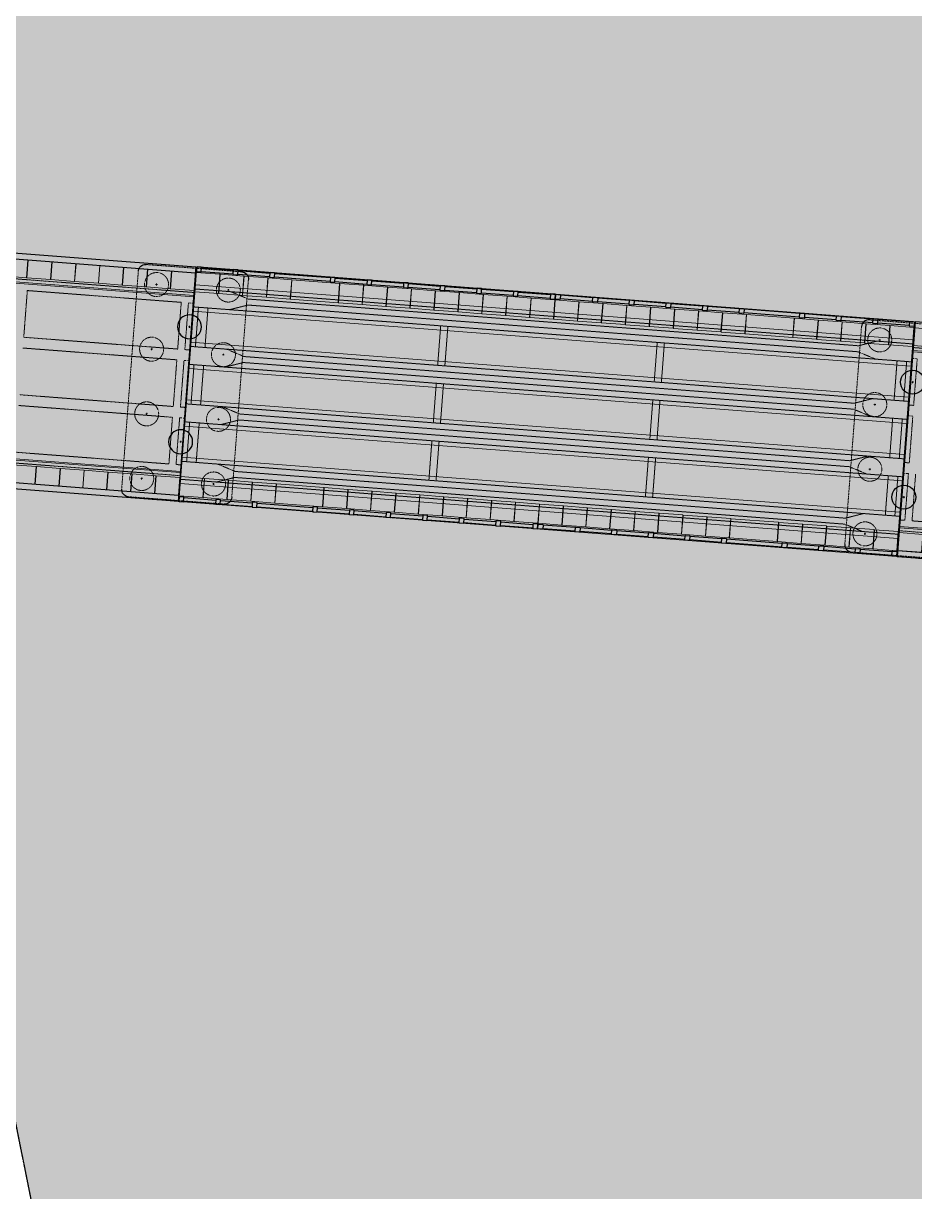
# Model space of a CAD drawing. Header units: inches. Extents: x 215676 to 3518780154, y 2761699 to 325936546.
# Drawn here: x 112978562 to 113015705, y 9438838 to 9487490 of the extents above; entities that cross this region are included whole.
import ezdxf

# ---------------------------------------------------------------- set-up
doc = ezdxf.new("R2010")
doc.units = ezdxf.units.IN
doc.header["$MEASUREMENT"] = 0
for name, pattern in [('DASHED', [0.75, 0.5, -0.25]), ('DASHED2', [0.375, 0.25, -0.125]), ('HIDDEN', [9.525, 6.35, -3.175])]:
    doc.linetypes.add(name, pattern=pattern)
for name, color, linetype, lineweight in [('Box', 30, 'Continuous', 13), ('Center Line', 9, 'Continuous', 18), ('Conc out', 6, 'Continuous', 15), ('Concrete', 4, 'Continuous', 13), ('Girder Line', 7, 'Continuous', 18), ('Pire Line', 11, 'Continuous', 18), ('Railing', 6, 'Continuous', 15), ('Road', 7, 'Continuous', 30), ('Text_Title', 1, 'Continuous', 20), ('Water Body', 4, 'Continuous', 18), ('Water Line', 4, 'DASHED', 18)]:
    doc.layers.add(name, color=color, linetype=linetype, lineweight=lineweight)
for name, color, linetype in [('Deck Slab', 11, 'Continuous'), ('Pile', 11, 'Continuous'), ('Ralling', 6, 'Continuous')]:
    doc.layers.add(name, color=color, linetype=linetype)

# ---------------------------------------------------------------- blocks, each defined once
blk = doc.blocks.new('GJGJH')
at = {"layer": 'Center Line'}
for p, q in [((-5288, 2450), (-5213, 2450)), ((-5250, 2488), (-5250, 2413)), ((-2587, 2450), (-2512, 2450)), ((-2550, 2488), (-2550, 2413)), ((113, 2450), (188, 2450)), ((150, 2488), (150, 2413)), ((2813, 2450), (2888, 2450)), ((2850, 2488), (2850, 2413)), ((-3600, 988), (-3600, 913)), ((1200, 988), (1200, 913)), ((-3562, 950), (-3637, 950)), ((1237, 950), (1162, 950)), ((-5288, -550), (-5213, -550)), ((-5288, -550), (-5213, -550)), ((-5250, -587), (-5250, -512)), ((-5250, -512), (-5250, -587)), ((-2587, -550), (-2512, -550)), ((-2550, -587), (-2550, -512)), ((113, -550), (188, -550)), ((150, -587), (150, -512)), ((2813, -550), (2888, -550)), ((2850, -587), (2850, -512))]:
    blk.add_line(p, q, dxfattribs=at)
at = {"layer": 'Pile', "ltscale": 3}
for centre in [(-3600, 950), (1200, 950)]:
    blk.add_circle(centre, 500, dxfattribs=at)
for centre, start, end in [((-5750, 2950), 90, 180), ((3350, 2950), 0, 90), ((-5750, -1050), 180, 270), ((3350, -1050), 270, 0)]:
    blk.add_arc(centre, 300, start, end, dxfattribs=at)
at = {"layer": 'Pire Line', "linetype": 'HIDDEN', "ltscale": 0.3}
for p, q in [((-6050, -1050), (-6050, 2950)), ((3350, 3250), (-5750, 3250)), ((3650, -1050), (3650, 2950)), ((3350, -1350), (-5750, -1350))]:
    blk.add_line(p, q, dxfattribs=at)
for centre in [(-5250, 2450), (-2550, 2450), (150, 2450), (2850, 2450), (-5250, -550), (-2550, -550), (150, -550), (2850, -550)]:
    blk.add_circle(centre, 500, dxfattribs=at)
blk = doc.blocks.new('PNAU')
at = {"lineweight": 0}
blk.add_lwpolyline([(113295946, 9458260), (113295976, 9458260)], dxfattribs=at)
at = {"layer": 'Box', "linetype": 'Continuous', "lineweight": 20, "ltscale": 5}
for p, q in [((113294582, 9458260), (113277738, 9458260)), ((113295909, 9458260), (113294859, 9458260)), ((113326044, 9458260), (113327094, 9458260))]:
    blk.add_line(p, q, dxfattribs=at)
for points in [[(113287951, 9467805), (113288941, 9467805), (113288941, 9467065), (113287951, 9467065)], [(113288951, 9467805), (113289941, 9467805), (113289941, 9467065), (113288951, 9467065)], [(113289951, 9467805), (113290941, 9467805), (113290941, 9467065), (113289951, 9467065)], [(113290951, 9467805), (113291941, 9467805), (113291941, 9467065), (113290951, 9467065)], [(113291951, 9467805), (113292941, 9467805), (113292941, 9467065), (113291951, 9467065)], [(113292951, 9467805), (113293941, 9467805), (113293941, 9467065), (113292951, 9467065)], [(113293951, 9467805), (113294941, 9467805), (113294941, 9467065), (113293951, 9467065)], [(113294951, 9467805), (113295941, 9467805), (113295941, 9467065), (113294951, 9467065)], [(113327002, 9467805), (113326012, 9467805), (113326012, 9467065), (113327002, 9467065)], [(113288951, 9458515), (113289941, 9458515), (113289941, 9459255), (113288951, 9459255)], [(113289951, 9458515), (113290941, 9458515), (113290941, 9459255), (113289951, 9459255)], [(113290951, 9458515), (113291941, 9458515), (113291941, 9459255), (113290951, 9459255)], [(113291951, 9458515), (113292941, 9458515), (113292941, 9459255), (113291951, 9459255)], [(113292951, 9458515), (113293941, 9458515), (113293941, 9459255), (113292951, 9459255)], [(113293951, 9458515), (113294941, 9458515), (113294941, 9459255), (113293951, 9459255)], [(113294951, 9458515), (113295941, 9458515), (113295941, 9459255), (113294951, 9459255)], [(113327002, 9458515), (113326012, 9458515), (113326012, 9459255), (113327002, 9459255)]]:
    blk.add_lwpolyline(points, close=True, dxfattribs=at)
at = {"layer": 'Conc out'}
for p, q in [((113325976, 9467310), (113295976, 9467310)), ((113325976, 9466210), (113295976, 9466210)), ((113325976, 9464910), (113295976, 9464910)), ((113325976, 9463810), (113295976, 9463810)), ((113325976, 9462510), (113295976, 9462510)), ((113325976, 9461410), (113295976, 9461410)), ((113325976, 9460110), (113295976, 9460110)), ((113325976, 9459010), (113295976, 9459010))]:
    blk.add_line(p, q, dxfattribs=at)
at = {"layer": 'Concrete', "color": 4, "ltscale": 5}
for p, q in [((113295976, 9458260), (113295976, 9468060)), ((113325976, 9468060), (113325976, 9458260)), ((113325976, 9458260), (113295976, 9458260))]:
    blk.add_line(p, q, dxfattribs=at)
at = {"layer": 'Concrete', "color": 4, "linetype": 'DASHED2', "ltscale": 5}
for p, q in [((113295976, 9468060), (113325976, 9468060)), ((113325976, 9467135), (113295976, 9467135)), ((113297476, 9467135), (113298226, 9466885)), ((113298226, 9466885), (113323726, 9466885)), ((113324476, 9467135), (113323726, 9466885)), ((113325976, 9466385), (113295976, 9466385)), ((113296176, 9466385), (113296176, 9464735)), ((113296576, 9466385), (113296576, 9464735)), ((113297476, 9466385), (113298226, 9466635)), ((113298226, 9466635), (113323726, 9466635)), ((113306301, 9464760), (113306301, 9466385)), ((113306601, 9464760), (113306601, 9466385)), ((113315351, 9464760), (113315351, 9466385)), ((113315651, 9464760), (113315651, 9466385)), ((113324476, 9466385), (113323726, 9466635)), ((113325376, 9466360), (113325376, 9464760)), ((113325776, 9466360), (113325776, 9464760)), ((113325976, 9464735), (113295976, 9464735)), ((113297476, 9464735), (113298226, 9464485)), ((113298226, 9464485), (113323726, 9464485)), ((113324476, 9464735), (113323726, 9464485)), ((113325976, 9463985), (113295976, 9463985)), ((113296176, 9462360), (113296176, 9463985)), ((113296576, 9462360), (113296576, 9463985)), ((113297476, 9463985), (113298226, 9464235)), ((113298226, 9464235), (113323726, 9464235)), ((113306301, 9463960), (113306301, 9462360)), ((113306601, 9463960), (113306601, 9462360)), ((113315351, 9463960), (113315351, 9462360)), ((113315651, 9463960), (113315651, 9462360)), ((113324476, 9463985), (113323726, 9464235)), ((113325376, 9462360), (113325376, 9463960)), ((113325776, 9462360), (113325776, 9463960)), ((113325976, 9462335), (113295976, 9462335)), ((113297476, 9462335), (113298226, 9462085)), ((113298226, 9462085), (113323726, 9462085)), ((113324476, 9462335), (113323726, 9462085)), ((113325976, 9461585), (113295976, 9461585)), ((113296176, 9459935), (113296176, 9461585)), ((113296576, 9459935), (113296576, 9461585)), ((113297476, 9461585), (113298226, 9461835)), ((113298226, 9461835), (113323726, 9461835)), ((113306301, 9461560), (113306301, 9459960)), ((113306601, 9461560), (113306601, 9459960)), ((113315351, 9461560), (113315351, 9459960)), ((113315651, 9461560), (113315651, 9459960)), ((113324476, 9461585), (113323726, 9461835)), ((113325376, 9459960), (113325376, 9461560)), ((113325776, 9459960), (113325776, 9461560)), ((113325976, 9459935), (113295976, 9459935)), ((113297476, 9459935), (113298226, 9459685)), ((113298226, 9459685), (113323726, 9459685)), ((113324476, 9459935), (113323726, 9459685)), ((113325976, 9459185), (113295976, 9459185)), ((113297476, 9459185), (113298226, 9459435)), ((113298226, 9459435), (113323726, 9459435)), ((113324476, 9459185), (113323726, 9459435))]:
    blk.add_line(p, q, dxfattribs=at)
at = {"layer": 'Deck Slab'}
for p, q in [((113275946, 9467810), (113295946, 9467810)), ((113295946, 9458510), (113275946, 9458510)), ((113326006, 9458510), (113346007, 9458510))]:
    blk.add_line(p, q, dxfattribs=at)
at = {"layer": 'Deck Slab', "lineweight": 15}
for p, q in [((113295976, 9467825), (113296966, 9467825)), ((113295976, 9467020), (113295976, 9467825)), ((113296966, 9467825), (113296966, 9467020)), ((113296976, 9467825), (113297966, 9467825)), ((113296976, 9467020), (113296976, 9467825)), ((113297966, 9467825), (113297966, 9467020)), ((113297976, 9467825), (113298966, 9467825)), ((113297976, 9467020), (113297976, 9467825)), ((113298966, 9467825), (113298966, 9467020)), ((113298976, 9467825), (113299966, 9467825)), ((113298976, 9467020), (113298976, 9467825)), ((113299966, 9467825), (113299966, 9467020)), ((113299976, 9467825), (113301966, 9467825)), ((113299976, 9467020), (113299976, 9467825)), ((113301966, 9467825), (113301966, 9467020)), ((113301976, 9467825), (113302966, 9467825)), ((113301976, 9467020), (113301976, 9467825)), ((113302966, 9467825), (113302966, 9467020)), ((113302976, 9467825), (113303966, 9467825)), ((113302976, 9467020), (113302976, 9467825)), ((113303966, 9467825), (113303966, 9467020)), ((113303976, 9467825), (113304966, 9467825)), ((113303976, 9467020), (113303976, 9467825)), ((113304966, 9467825), (113304966, 9467020)), ((113304976, 9467825), (113305966, 9467825)), ((113304976, 9467020), (113304976, 9467825)), ((113305966, 9467825), (113305966, 9467020)), ((113305976, 9467825), (113306966, 9467825)), ((113305976, 9467020), (113305976, 9467825)), ((113306966, 9467825), (113306966, 9467020)), ((113306976, 9467825), (113307966, 9467825)), ((113306976, 9467020), (113306976, 9467825)), ((113307966, 9467825), (113307966, 9467020)), ((113307976, 9467825), (113308966, 9467825)), ((113307976, 9467020), (113307976, 9467825)), ((113308966, 9467825), (113308966, 9467020)), ((113308976, 9467825), (113309966, 9467825)), ((113308976, 9467020), (113308976, 9467825)), ((113309966, 9467825), (113309966, 9467020)), ((113309976, 9467825), (113310966, 9467825)), ((113309976, 9467020), (113309976, 9467825)), ((113310966, 9467825), (113310966, 9467020)), ((113310976, 9467825), (113311966, 9467825)), ((113310976, 9467020), (113310976, 9467825)), ((113311966, 9467825), (113311966, 9467020)), ((113311976, 9467825), (113312966, 9467825)), ((113311976, 9467020), (113311976, 9467825)), ((113312966, 9467825), (113312966, 9467020)), ((113312976, 9467825), (113313966, 9467825)), ((113312976, 9467020), (113312976, 9467825)), ((113313966, 9467825), (113313966, 9467020)), ((113313976, 9467825), (113314966, 9467825)), ((113313976, 9467020), (113313976, 9467825)), ((113314966, 9467825), (113314966, 9467020)), ((113314976, 9467825), (113315966, 9467825)), ((113314976, 9467020), (113314976, 9467825)), ((113315966, 9467825), (113315966, 9467020)), ((113315976, 9467825), (113316966, 9467825)), ((113315976, 9467020), (113315976, 9467825)), ((113316966, 9467825), (113316966, 9467020)), ((113316976, 9467825), (113317966, 9467825)), ((113316976, 9467020), (113316976, 9467825)), ((113317966, 9467825), (113317966, 9467020)), ((113317976, 9467825), (113318966, 9467825)), ((113317976, 9467020), (113317976, 9467825)), ((113318966, 9467825), (113318966, 9467020)), ((113318976, 9467825), (113320966, 9467825)), ((113318976, 9467020), (113318976, 9467825)), ((113320966, 9467825), (113320966, 9467020)), ((113320976, 9467825), (113321966, 9467825)), ((113320976, 9467020), (113320976, 9467825)), ((113321966, 9467825), (113321966, 9467020)), ((113321976, 9467825), (113322966, 9467825)), ((113321976, 9467020), (113321976, 9467825)), ((113322966, 9467825), (113322966, 9467020)), ((113322976, 9467825), (113323966, 9467825)), ((113322976, 9467020), (113322976, 9467825)), ((113323966, 9467825), (113323966, 9467020)), ((113323976, 9467825), (113324966, 9467825)), ((113323976, 9467020), (113323976, 9467825)), ((113324966, 9467825), (113324966, 9467020)), ((113324976, 9467825), (113325966, 9467825)), ((113324976, 9467020), (113324976, 9467825)), ((113325966, 9467825), (113325966, 9467020)), ((113296966, 9467020), (113295976, 9467020)), ((113297966, 9467020), (113296976, 9467020)), ((113298966, 9467020), (113297976, 9467020)), ((113299966, 9467020), (113298976, 9467020)), ((113301966, 9467020), (113299976, 9467020)), ((113302966, 9467020), (113301976, 9467020)), ((113303966, 9467020), (113302976, 9467020)), ((113304966, 9467020), (113303976, 9467020)), ((113305966, 9467020), (113304976, 9467020)), ((113306966, 9467020), (113305976, 9467020)), ((113307966, 9467020), (113306976, 9467020)), ((113308966, 9467020), (113307976, 9467020)), ((113309966, 9467020), (113308976, 9467020)), ((113310966, 9467020), (113309976, 9467020)), ((113311966, 9467020), (113310976, 9467020)), ((113312966, 9467020), (113311976, 9467020)), ((113313966, 9467020), (113312976, 9467020)), ((113314966, 9467020), (113313976, 9467020)), ((113315966, 9467020), (113314976, 9467020)), ((113316966, 9467020), (113315976, 9467020)), ((113317966, 9467020), (113316976, 9467020)), ((113318966, 9467020), (113317976, 9467020)), ((113320966, 9467020), (113318976, 9467020)), ((113321966, 9467020), (113320976, 9467020)), ((113322966, 9467020), (113321976, 9467020)), ((113323966, 9467020), (113322976, 9467020)), ((113324966, 9467020), (113323976, 9467020)), ((113325966, 9467020), (113324976, 9467020)), ((113296966, 9459300), (113295976, 9459300)), ((113295976, 9459300), (113295976, 9458495)), ((113296966, 9458495), (113296966, 9459300)), ((113297966, 9459300), (113296976, 9459300)), ((113296976, 9459300), (113296976, 9458495)), ((113297966, 9458495), (113297966, 9459300)), ((113298966, 9459300), (113297976, 9459300)), ((113297976, 9459300), (113297976, 9458495)), ((113298966, 9458495), (113298966, 9459300)), ((113299966, 9459300), (113298976, 9459300)), ((113298976, 9459300), (113298976, 9458495)), ((113299966, 9458495), (113299966, 9459300)), ((113301966, 9459300), (113299976, 9459300)), ((113299976, 9459300), (113299976, 9458495)), ((113301966, 9458495), (113301966, 9459300)), ((113302966, 9459300), (113301976, 9459300)), ((113301976, 9459300), (113301976, 9458495)), ((113302966, 9458495), (113302966, 9459300)), ((113303966, 9459300), (113302976, 9459300)), ((113302976, 9459300), (113302976, 9458495)), ((113303966, 9458495), (113303966, 9459300)), ((113304966, 9459300), (113303976, 9459300)), ((113303976, 9459300), (113303976, 9458495)), ((113304966, 9458495), (113304966, 9459300)), ((113305966, 9459300), (113304976, 9459300)), ((113304976, 9459300), (113304976, 9458495)), ((113305966, 9458495), (113305966, 9459300)), ((113306966, 9459300), (113305976, 9459300)), ((113305976, 9459300), (113305976, 9458495)), ((113306966, 9458495), (113306966, 9459300)), ((113307966, 9459300), (113306976, 9459300)), ((113306976, 9459300), (113306976, 9458495)), ((113307966, 9458495), (113307966, 9459300)), ((113308966, 9459300), (113307976, 9459300)), ((113307976, 9459300), (113307976, 9458495)), ((113308966, 9458495), (113308966, 9459300)), ((113309966, 9459300), (113308976, 9459300)), ((113308976, 9459300), (113308976, 9458495)), ((113309966, 9458495), (113309966, 9459300)), ((113310966, 9459300), (113309976, 9459300)), ((113309976, 9459300), (113309976, 9458495)), ((113310966, 9458495), (113310966, 9459300)), ((113311966, 9459300), (113310976, 9459300)), ((113310976, 9459300), (113310976, 9458495)), ((113311966, 9458495), (113311966, 9459300)), ((113312966, 9459300), (113311976, 9459300)), ((113311976, 9459300), (113311976, 9458495)), ((113312966, 9458495), (113312966, 9459300)), ((113313966, 9459300), (113312976, 9459300)), ((113312976, 9459300), (113312976, 9458495)), ((113313966, 9458495), (113313966, 9459300)), ((113314966, 9459300), (113313976, 9459300)), ((113313976, 9459300), (113313976, 9458495)), ((113314966, 9458495), (113314966, 9459300)), ((113315966, 9459300), (113314976, 9459300)), ((113314976, 9459300), (113314976, 9458495)), ((113315966, 9458495), (113315966, 9459300)), ((113316966, 9459300), (113315976, 9459300)), ((113315976, 9459300), (113315976, 9458495)), ((113316966, 9458495), (113316966, 9459300)), ((113317966, 9459300), (113316976, 9459300)), ((113316976, 9459300), (113316976, 9458495)), ((113317966, 9458495), (113317966, 9459300)), ((113318966, 9459300), (113317976, 9459300)), ((113317976, 9459300), (113317976, 9458495)), ((113318966, 9458495), (113318966, 9459300)), ((113320966, 9459300), (113318976, 9459300)), ((113318976, 9459300), (113318976, 9458495)), ((113320966, 9458495), (113320966, 9459300)), ((113321966, 9459300), (113320976, 9459300)), ((113320976, 9459300), (113320976, 9458495)), ((113321966, 9458495), (113321966, 9459300)), ((113322966, 9459300), (113321976, 9459300)), ((113321976, 9459300), (113321976, 9458495)), ((113322966, 9458495), (113322966, 9459300)), ((113323966, 9459300), (113322976, 9459300)), ((113322976, 9459300), (113322976, 9458495)), ((113323966, 9458495), (113323966, 9459300)), ((113324966, 9459300), (113323976, 9459300)), ((113323976, 9459300), (113323976, 9458495)), ((113324966, 9458495), (113324966, 9459300)), ((113325966, 9459300), (113324976, 9459300)), ((113324976, 9459300), (113324976, 9458495)), ((113325966, 9458495), (113325966, 9459300)), ((113295976, 9458495), (113296966, 9458495)), ((113296976, 9458495), (113297966, 9458495)), ((113297976, 9458495), (113298966, 9458495)), ((113298976, 9458495), (113299966, 9458495)), ((113299976, 9458495), (113301966, 9458495)), ((113301976, 9458495), (113302966, 9458495)), ((113302976, 9458495), (113303966, 9458495)), ((113303976, 9458495), (113304966, 9458495)), ((113304976, 9458495), (113305966, 9458495)), ((113305976, 9458495), (113306966, 9458495)), ((113306976, 9458495), (113307966, 9458495)), ((113307976, 9458495), (113308966, 9458495)), ((113308976, 9458495), (113309966, 9458495)), ((113309976, 9458495), (113310966, 9458495)), ((113310976, 9458495), (113311966, 9458495)), ((113311976, 9458495), (113312966, 9458495)), ((113312976, 9458495), (113313966, 9458495)), ((113313976, 9458495), (113314966, 9458495)), ((113314976, 9458495), (113315966, 9458495)), ((113315976, 9458495), (113316966, 9458495)), ((113316976, 9458495), (113317966, 9458495)), ((113317976, 9458495), (113318966, 9458495)), ((113318976, 9458495), (113320966, 9458495)), ((113320976, 9458495), (113321966, 9458495)), ((113321976, 9458495), (113322966, 9458495)), ((113322976, 9458495), (113323966, 9458495)), ((113323976, 9458495), (113324966, 9458495)), ((113324976, 9458495), (113325966, 9458495))]:
    blk.add_line(p, q, dxfattribs=at)
at = {"layer": 'Deck Slab'}
for points in [[(113295059, 9458260), (113275946, 9458260), (113275946, 9468060), (113295946, 9468060), (113295946, 9458260), (113294419, 9458260)], [(113326893, 9458260), (113346007, 9458260), (113346007, 9468060), (113326006, 9468060), (113326006, 9458260), (113327534, 9458260)]]:
    blk.add_lwpolyline(points, dxfattribs=at)
at = {"layer": 'Girder Line', "linetype": 'HIDDEN', "ltscale": 0.15}
for p, q in [((113275946, 9466985), (113295946, 9466985)), ((113346007, 9466985), (113326006, 9466985)), ((113289013, 9466535), (113295446, 9466535)), ((113289013, 9466535), (113289013, 9464585)), ((113295446, 9466535), (113295446, 9464585)), ((113295746, 9466535), (113295746, 9464585)), ((113326206, 9466535), (113326206, 9464585)), ((113289013, 9464585), (113295446, 9464585)), ((113295746, 9464585), (113295946, 9464585)), ((113326206, 9464585), (113326006, 9464585)), ((113289013, 9464135), (113295446, 9464135)), ((113295446, 9464135), (113295446, 9462185)), ((113295746, 9464135), (113295746, 9462185)), ((113326206, 9464135), (113326206, 9462185)), ((113289013, 9462185), (113295446, 9462185)), ((113295746, 9462185), (113295946, 9462185)), ((113326206, 9462185), (113326006, 9462185)), ((113289013, 9461735), (113295446, 9461735)), ((113295446, 9461735), (113295446, 9459785)), ((113295746, 9461735), (113295746, 9459785)), ((113326206, 9461735), (113326206, 9459785)), ((113326506, 9461735), (113326506, 9459785)), ((113289013, 9459785), (113295446, 9459785)), ((113295746, 9459785), (113295946, 9459785)), ((113326206, 9459785), (113326006, 9459785)), ((113332939, 9459785), (113326506, 9459785)), ((113275946, 9459335), (113295946, 9459335)), ((113346007, 9459335), (113326006, 9459335))]:
    blk.add_line(p, q, dxfattribs=at)
at = {"layer": 'Girder Line', "linetype": 'HIDDEN', "ltscale": 15}
for p, q in [((113295746, 9466535), (113295946, 9466535)), ((113326206, 9466535), (113326006, 9466535)), ((113295746, 9464135), (113295946, 9464135)), ((113326206, 9464135), (113326006, 9464135)), ((113295746, 9461735), (113295946, 9461735)), ((113326206, 9461735), (113326006, 9461735))]:
    blk.add_line(p, q, dxfattribs=at)
at = {"layer": 'Railing', "linetype": 'Continuous', "lineweight": 20, "ltscale": 5}
for p, q in [((113275946, 9466860), (113295946, 9466860)), ((113275946, 9466810), (113295946, 9466810)), ((113346007, 9466860), (113326006, 9466860)), ((113346007, 9466810), (113326006, 9466810)), ((113275946, 9459510), (113295946, 9459510)), ((113346007, 9459510), (113326006, 9459510)), ((113275946, 9459460), (113295946, 9459460)), ((113346007, 9459460), (113326006, 9459460))]:
    blk.add_line(p, q, dxfattribs=at)
at = {"layer": 'Ralling'}
for p, q in [((113295976, 9468060), (113325976, 9468060)), ((113295989, 9468060), (113295976, 9468047)), ((113295989, 9468060), (113295976, 9468047)), ((113295976, 9468047), (113295976, 9467872)), ((113295976, 9468047), (113295976, 9467872)), ((113295976, 9467872), (113295989, 9467860)), ((113295976, 9467872), (113295989, 9467860)), ((113296164, 9468060), (113295989, 9468060)), ((113296164, 9468060), (113295989, 9468060)), ((113295989, 9467860), (113296164, 9467860)), ((113295989, 9467860), (113296164, 9467860)), ((113296176, 9468047), (113296164, 9468060)), ((113296176, 9468047), (113296164, 9468060)), ((113296164, 9467860), (113296176, 9467872)), ((113296164, 9467860), (113296176, 9467872)), ((113296176, 9467872), (113296176, 9468047)), ((113296176, 9467872), (113296176, 9468047)), ((113296176, 9468035), (113297506, 9468035)), ((113296176, 9467885), (113297506, 9467885)), ((113297519, 9468060), (113297506, 9468047)), ((113297506, 9468047), (113297506, 9467872)), ((113297506, 9467872), (113297519, 9467860)), ((113297694, 9468060), (113297519, 9468060)), ((113297519, 9467860), (113297694, 9467860)), ((113297706, 9468047), (113297694, 9468060)), ((113297694, 9467860), (113297706, 9467872)), ((113297706, 9467872), (113297706, 9468047)), ((113297706, 9467872), (113297706, 9468047)), ((113297706, 9468035), (113299036, 9468035)), ((113297706, 9467885), (113299036, 9467885)), ((113299049, 9468060), (113299036, 9468047)), ((113299036, 9468047), (113299036, 9467872)), ((113299036, 9467872), (113299049, 9467860)), ((113299224, 9468060), (113299049, 9468060)), ((113299049, 9467860), (113299224, 9467860)), ((113299236, 9468047), (113299224, 9468060)), ((113299224, 9467860), (113299236, 9467872)), ((113299236, 9467872), (113299236, 9468047)), ((113299236, 9467872), (113299236, 9468047)), ((113299236, 9468035), (113301566, 9468035)), ((113299236, 9467885), (113301566, 9467885)), ((113301579, 9468060), (113301566, 9468047)), ((113301566, 9468047), (113301566, 9467872)), ((113301566, 9467872), (113301579, 9467860)), ((113301754, 9468060), (113301579, 9468060)), ((113301579, 9467860), (113301754, 9467860)), ((113301766, 9468047), (113301754, 9468060)), ((113301754, 9467860), (113301766, 9467872)), ((113301766, 9467872), (113301766, 9468047)), ((113301766, 9467872), (113301766, 9468047)), ((113301766, 9468035), (113303096, 9468035)), ((113301766, 9467885), (113303096, 9467885)), ((113303109, 9468060), (113303096, 9468047)), ((113303096, 9468047), (113303096, 9467872)), ((113303096, 9467872), (113303109, 9467860)), ((113303284, 9468060), (113303109, 9468060)), ((113303109, 9467860), (113303284, 9467860)), ((113303296, 9468047), (113303284, 9468060)), ((113303284, 9467860), (113303296, 9467872)), ((113303296, 9467872), (113303296, 9468047)), ((113303296, 9467872), (113303296, 9468047)), ((113303296, 9468035), (113304626, 9468035)), ((113303296, 9467885), (113304626, 9467885)), ((113304639, 9468060), (113304626, 9468047)), ((113304626, 9468047), (113304626, 9467872)), ((113304626, 9467872), (113304639, 9467860)), ((113304814, 9468060), (113304639, 9468060)), ((113304639, 9467860), (113304814, 9467860)), ((113304826, 9468047), (113304814, 9468060)), ((113304814, 9467860), (113304826, 9467872)), ((113304826, 9467872), (113304826, 9468047)), ((113304826, 9467872), (113304826, 9468047)), ((113304826, 9468035), (113306156, 9468035)), ((113304826, 9467885), (113306156, 9467885)), ((113306169, 9468060), (113306156, 9468047)), ((113306156, 9468047), (113306156, 9467872)), ((113306156, 9467872), (113306169, 9467860)), ((113306344, 9468060), (113306169, 9468060)), ((113306169, 9467860), (113306344, 9467860)), ((113306356, 9468047), (113306344, 9468060)), ((113306344, 9467860), (113306356, 9467872)), ((113306356, 9467872), (113306356, 9468047)), ((113306356, 9467872), (113306356, 9468047)), ((113306356, 9468035), (113307686, 9468035)), ((113306356, 9467885), (113307686, 9467885)), ((113307699, 9468060), (113307686, 9468047)), ((113307686, 9468047), (113307686, 9467872)), ((113307686, 9467872), (113307699, 9467860)), ((113307874, 9468060), (113307699, 9468060)), ((113307699, 9467860), (113307874, 9467860)), ((113307886, 9468047), (113307874, 9468060)), ((113307874, 9467860), (113307886, 9467872)), ((113307886, 9467872), (113307886, 9468047)), ((113307886, 9467872), (113307886, 9468047)), ((113307886, 9468035), (113309216, 9468035)), ((113307886, 9467885), (113309216, 9467885)), ((113309229, 9468060), (113309216, 9468047)), ((113309216, 9468047), (113309216, 9467872)), ((113309216, 9467872), (113309229, 9467860)), ((113309404, 9468060), (113309229, 9468060)), ((113309229, 9467860), (113309404, 9467860)), ((113309416, 9468047), (113309404, 9468060)), ((113309404, 9467860), (113309416, 9467872)), ((113309416, 9467872), (113309416, 9468047)), ((113309416, 9467872), (113309416, 9468047)), ((113309416, 9468035), (113310766, 9468035)), ((113309416, 9467885), (113310766, 9467885)), ((113310779, 9468060), (113310766, 9468047)), ((113310779, 9468060), (113310766, 9468047)), ((113310766, 9468047), (113310766, 9467872)), ((113310766, 9468047), (113310766, 9467872)), ((113310766, 9467872), (113310779, 9467860)), ((113310766, 9467872), (113310779, 9467860)), ((113310954, 9468060), (113310779, 9468060)), ((113310954, 9468060), (113310779, 9468060)), ((113310779, 9467860), (113310954, 9467860)), ((113310779, 9467860), (113310954, 9467860)), ((113310966, 9468047), (113310954, 9468060)), ((113310954, 9467860), (113310966, 9467872)), ((113310966, 9467872), (113310966, 9468047)), ((113310986, 9468047), (113310999, 9468060)), ((113310986, 9468047), (113310999, 9468060)), ((113310986, 9467872), (113310986, 9468047)), ((113310986, 9467872), (113310986, 9468047)), ((113310999, 9467860), (113310986, 9467872)), ((113310999, 9467860), (113310986, 9467872)), ((113310999, 9468060), (113311174, 9468060)), ((113310999, 9468060), (113311174, 9468060)), ((113311174, 9467860), (113310999, 9467860)), ((113311174, 9467860), (113310999, 9467860)), ((113311174, 9468060), (113311186, 9468047)), ((113311174, 9468060), (113311186, 9468047)), ((113311186, 9467872), (113311174, 9467860)), ((113311186, 9467872), (113311174, 9467860)), ((113311186, 9468047), (113311186, 9467872)), ((113311186, 9468047), (113311186, 9467872)), ((113312536, 9468035), (113311186, 9468035)), ((113312536, 9467885), (113311186, 9467885)), ((113312536, 9468047), (113312549, 9468060)), ((113312536, 9467872), (113312536, 9468047)), ((113312549, 9467860), (113312536, 9467872)), ((113312549, 9468060), (113312724, 9468060)), ((113312724, 9467860), (113312549, 9467860)), ((113312724, 9468060), (113312736, 9468047)), ((113312736, 9467872), (113312724, 9467860)), ((113312736, 9468047), (113312736, 9467872)), ((113314066, 9468035), (113312736, 9468035)), ((113314066, 9467885), (113312736, 9467885)), ((113314066, 9468047), (113314079, 9468060)), ((113314066, 9467872), (113314066, 9468047)), ((113314079, 9467860), (113314066, 9467872)), ((113314079, 9468060), (113314254, 9468060)), ((113314254, 9467860), (113314079, 9467860)), ((113314254, 9468060), (113314266, 9468047)), ((113314266, 9467872), (113314254, 9467860)), ((113314266, 9468047), (113314266, 9467872)), ((113314266, 9468047), (113314266, 9467872)), ((113315596, 9468035), (113314266, 9468035)), ((113315596, 9467885), (113314266, 9467885)), ((113315596, 9468047), (113315609, 9468060)), ((113315596, 9467872), (113315596, 9468047)), ((113315609, 9467860), (113315596, 9467872)), ((113315609, 9468060), (113315784, 9468060)), ((113315784, 9467860), (113315609, 9467860)), ((113315784, 9468060), (113315796, 9468047)), ((113315796, 9467872), (113315784, 9467860)), ((113315796, 9468047), (113315796, 9467872)), ((113315796, 9468047), (113315796, 9467872)), ((113317126, 9468035), (113315796, 9468035)), ((113317126, 9467885), (113315796, 9467885)), ((113317126, 9468047), (113317139, 9468060)), ((113317126, 9467872), (113317126, 9468047)), ((113317139, 9467860), (113317126, 9467872)), ((113317139, 9468060), (113317314, 9468060)), ((113317314, 9467860), (113317139, 9467860)), ((113317314, 9468060), (113317326, 9468047)), ((113317326, 9467872), (113317314, 9467860)), ((113317326, 9468047), (113317326, 9467872)), ((113317326, 9468047), (113317326, 9467872)), ((113318656, 9468035), (113317326, 9468035)), ((113318656, 9467885), (113317326, 9467885)), ((113318656, 9468047), (113318669, 9468060)), ((113318656, 9467872), (113318656, 9468047)), ((113318669, 9467860), (113318656, 9467872)), ((113318669, 9468060), (113318844, 9468060)), ((113318844, 9467860), (113318669, 9467860)), ((113318844, 9468060), (113318856, 9468047)), ((113318856, 9467872), (113318844, 9467860)), ((113318856, 9468047), (113318856, 9467872)), ((113318856, 9468047), (113318856, 9467872)), ((113321186, 9468035), (113318856, 9468035)), ((113321186, 9467885), (113318856, 9467885)), ((113321186, 9468047), (113321199, 9468060)), ((113321186, 9467872), (113321186, 9468047)), ((113321199, 9467860), (113321186, 9467872)), ((113321199, 9468060), (113321374, 9468060)), ((113321374, 9467860), (113321199, 9467860)), ((113321374, 9468060), (113321386, 9468047)), ((113321386, 9467872), (113321374, 9467860)), ((113321386, 9468047), (113321386, 9467872)), ((113321386, 9468047), (113321386, 9467872)), ((113322716, 9468035), (113321386, 9468035)), ((113322716, 9467885), (113321386, 9467885)), ((113322716, 9468047), (113322729, 9468060)), ((113322716, 9467872), (113322716, 9468047)), ((113322729, 9467860), (113322716, 9467872)), ((113322729, 9468060), (113322904, 9468060)), ((113322904, 9467860), (113322729, 9467860)), ((113322904, 9468060), (113322916, 9468047)), ((113322916, 9467872), (113322904, 9467860)), ((113322916, 9468047), (113322916, 9467872)), ((113322916, 9468047), (113322916, 9467872)), ((113324246, 9468035), (113322916, 9468035)), ((113324246, 9467885), (113322916, 9467885)), ((113324246, 9468047), (113324259, 9468060)), ((113324246, 9467872), (113324246, 9468047)), ((113324259, 9467860), (113324246, 9467872)), ((113324259, 9468060), (113324434, 9468060)), ((113324434, 9467860), (113324259, 9467860)), ((113324434, 9468060), (113324446, 9468047)), ((113324446, 9467872), (113324434, 9467860)), ((113324446, 9468047), (113324446, 9467872)), ((113324446, 9468047), (113324446, 9467872)), ((113325776, 9468035), (113324446, 9468035)), ((113325776, 9467885), (113324446, 9467885)), ((113325776, 9468047), (113325789, 9468060)), ((113325776, 9467872), (113325776, 9468047)), ((113325789, 9467860), (113325776, 9467872)), ((113325789, 9468060), (113325964, 9468060)), ((113325964, 9467860), (113325789, 9467860)), ((113325964, 9468060), (113325976, 9468047)), ((113325976, 9467872), (113325964, 9467860)), ((113325976, 9468047), (113325976, 9467872)), ((113325976, 9468047), (113325976, 9467872)), ((113295989, 9458460), (113295976, 9458447)), ((113295976, 9458447), (113295976, 9458272)), ((113295976, 9458272), (113295989, 9458260)), ((113296164, 9458460), (113295989, 9458460)), ((113295989, 9458260), (113296164, 9458260)), ((113296176, 9458447), (113296164, 9458460)), ((113296164, 9458260), (113296176, 9458272)), ((113296176, 9458272), (113296176, 9458447)), ((113296176, 9458435), (113297506, 9458435)), ((113296176, 9458285), (113297506, 9458285)), ((113297519, 9458460), (113297506, 9458447)), ((113297506, 9458447), (113297506, 9458272)), ((113297506, 9458272), (113297519, 9458260)), ((113297694, 9458460), (113297519, 9458460)), ((113297519, 9458260), (113297694, 9458260)), ((113297706, 9458447), (113297694, 9458460)), ((113297694, 9458260), (113297706, 9458272)), ((113297706, 9458272), (113297706, 9458447)), ((113297706, 9458272), (113297706, 9458447)), ((113297706, 9458435), (113299036, 9458435)), ((113297706, 9458285), (113299036, 9458285)), ((113299049, 9458460), (113299036, 9458447)), ((113299036, 9458447), (113299036, 9458272)), ((113299036, 9458272), (113299049, 9458260)), ((113299224, 9458460), (113299049, 9458460)), ((113299049, 9458260), (113299224, 9458260)), ((113299236, 9458447), (113299224, 9458460)), ((113299224, 9458260), (113299236, 9458272)), ((113299236, 9458272), (113299236, 9458447)), ((113299236, 9458272), (113299236, 9458447)), ((113299236, 9458435), (113301566, 9458435)), ((113299236, 9458285), (113301566, 9458285)), ((113301579, 9458460), (113301566, 9458447)), ((113301566, 9458447), (113301566, 9458272)), ((113301566, 9458272), (113301579, 9458260)), ((113301754, 9458460), (113301579, 9458460)), ((113301579, 9458260), (113301754, 9458260)), ((113301766, 9458447), (113301754, 9458460)), ((113301754, 9458260), (113301766, 9458272)), ((113301766, 9458272), (113301766, 9458447)), ((113301766, 9458272), (113301766, 9458447)), ((113301766, 9458435), (113303096, 9458435)), ((113301766, 9458285), (113303096, 9458285)), ((113303109, 9458460), (113303096, 9458447)), ((113303096, 9458447), (113303096, 9458272)), ((113303096, 9458272), (113303109, 9458260)), ((113303284, 9458460), (113303109, 9458460)), ((113303109, 9458260), (113303284, 9458260)), ((113303296, 9458447), (113303284, 9458460)), ((113303284, 9458260), (113303296, 9458272)), ((113303296, 9458272), (113303296, 9458447)), ((113303296, 9458272), (113303296, 9458447)), ((113303296, 9458435), (113304626, 9458435)), ((113303296, 9458285), (113304626, 9458285)), ((113304639, 9458460), (113304626, 9458447)), ((113304626, 9458447), (113304626, 9458272)), ((113304626, 9458272), (113304639, 9458260)), ((113304814, 9458460), (113304639, 9458460)), ((113304639, 9458260), (113304814, 9458260)), ((113304826, 9458447), (113304814, 9458460)), ((113304814, 9458260), (113304826, 9458272)), ((113304826, 9458272), (113304826, 9458447)), ((113304826, 9458272), (113304826, 9458447)), ((113304826, 9458435), (113306156, 9458435)), ((113304826, 9458285), (113306156, 9458285)), ((113306169, 9458460), (113306156, 9458447)), ((113306156, 9458447), (113306156, 9458272)), ((113306156, 9458272), (113306169, 9458260)), ((113306344, 9458460), (113306169, 9458460)), ((113306169, 9458260), (113306344, 9458260)), ((113306356, 9458447), (113306344, 9458460)), ((113306344, 9458260), (113306356, 9458272)), ((113306356, 9458272), (113306356, 9458447)), ((113306356, 9458272), (113306356, 9458447)), ((113306356, 9458435), (113307686, 9458435)), ((113306356, 9458285), (113307686, 9458285)), ((113307699, 9458460), (113307686, 9458447)), ((113307686, 9458447), (113307686, 9458272)), ((113307686, 9458272), (113307699, 9458260)), ((113307874, 9458460), (113307699, 9458460)), ((113307699, 9458260), (113307874, 9458260)), ((113307886, 9458447), (113307874, 9458460)), ((113307874, 9458260), (113307886, 9458272)), ((113307886, 9458272), (113307886, 9458447)), ((113307886, 9458272), (113307886, 9458447)), ((113307886, 9458435), (113309216, 9458435)), ((113307886, 9458285), (113309216, 9458285)), ((113309229, 9458460), (113309216, 9458447)), ((113309216, 9458447), (113309216, 9458272)), ((113309216, 9458272), (113309229, 9458260)), ((113309404, 9458460), (113309229, 9458460)), ((113309229, 9458260), (113309404, 9458260)), ((113309416, 9458447), (113309404, 9458460)), ((113309404, 9458260), (113309416, 9458272)), ((113309416, 9458272), (113309416, 9458447)), ((113309416, 9458272), (113309416, 9458447)), ((113309416, 9458435), (113310766, 9458435)), ((113309416, 9458285), (113310766, 9458285)), ((113310779, 9458460), (113310766, 9458447)), ((113310766, 9458447), (113310766, 9458272)), ((113310766, 9458447), (113310766, 9458272)), ((113310766, 9458272), (113310779, 9458260)), ((113310766, 9458272), (113310779, 9458260)), ((113310954, 9458460), (113310779, 9458460)), ((113310779, 9458260), (113310954, 9458260)), ((113310966, 9458447), (113310954, 9458460)), ((113310954, 9458260), (113310966, 9458272)), ((113310966, 9458272), (113310966, 9458447)), ((113310986, 9458447), (113310999, 9458460)), ((113310986, 9458272), (113310986, 9458447)), ((113310999, 9458260), (113310986, 9458272)), ((113310999, 9458460), (113311174, 9458460)), ((113311174, 9458260), (113310999, 9458260)), ((113311174, 9458460), (113311186, 9458447)), ((113311186, 9458272), (113311174, 9458260)), ((113311186, 9458447), (113311186, 9458272)), ((113311186, 9458447), (113311186, 9458272)), ((113312536, 9458435), (113311186, 9458435)), ((113312536, 9458285), (113311186, 9458285)), ((113312536, 9458447), (113312549, 9458460)), ((113312536, 9458272), (113312536, 9458447)), ((113312549, 9458260), (113312536, 9458272)), ((113312549, 9458460), (113312724, 9458460)), ((113312724, 9458260), (113312549, 9458260)), ((113312724, 9458460), (113312736, 9458447)), ((113312736, 9458272), (113312724, 9458260)), ((113312736, 9458447), (113312736, 9458272)), ((113314066, 9458435), (113312736, 9458435)), ((113314066, 9458285), (113312736, 9458285)), ((113314066, 9458447), (113314079, 9458460)), ((113314066, 9458272), (113314066, 9458447)), ((113314079, 9458260), (113314066, 9458272)), ((113314079, 9458460), (113314254, 9458460)), ((113314254, 9458260), (113314079, 9458260)), ((113314254, 9458460), (113314266, 9458447)), ((113314266, 9458272), (113314254, 9458260)), ((113314266, 9458447), (113314266, 9458272)), ((113314266, 9458447), (113314266, 9458272)), ((113315596, 9458435), (113314266, 9458435)), ((113315596, 9458285), (113314266, 9458285)), ((113315596, 9458447), (113315609, 9458460)), ((113315596, 9458272), (113315596, 9458447)), ((113315609, 9458260), (113315596, 9458272)), ((113315609, 9458460), (113315784, 9458460)), ((113315784, 9458260), (113315609, 9458260)), ((113315784, 9458460), (113315796, 9458447)), ((113315796, 9458272), (113315784, 9458260)), ((113315796, 9458447), (113315796, 9458272)), ((113315796, 9458447), (113315796, 9458272)), ((113317126, 9458435), (113315796, 9458435)), ((113317126, 9458285), (113315796, 9458285)), ((113317126, 9458447), (113317139, 9458460)), ((113317126, 9458272), (113317126, 9458447)), ((113317139, 9458260), (113317126, 9458272)), ((113317139, 9458460), (113317314, 9458460)), ((113317314, 9458260), (113317139, 9458260)), ((113317314, 9458460), (113317326, 9458447)), ((113317326, 9458272), (113317314, 9458260)), ((113317326, 9458447), (113317326, 9458272)), ((113317326, 9458447), (113317326, 9458272)), ((113318656, 9458435), (113317326, 9458435)), ((113318656, 9458285), (113317326, 9458285)), ((113318656, 9458447), (113318669, 9458460)), ((113318656, 9458272), (113318656, 9458447)), ((113318669, 9458260), (113318656, 9458272)), ((113318669, 9458460), (113318844, 9458460)), ((113318844, 9458260), (113318669, 9458260)), ((113318844, 9458460), (113318856, 9458447)), ((113318856, 9458272), (113318844, 9458260)), ((113318856, 9458447), (113318856, 9458272)), ((113318856, 9458447), (113318856, 9458272)), ((113321186, 9458435), (113318856, 9458435)), ((113321186, 9458285), (113318856, 9458285)), ((113321186, 9458447), (113321199, 9458460)), ((113321186, 9458272), (113321186, 9458447)), ((113321199, 9458260), (113321186, 9458272)), ((113321199, 9458460), (113321374, 9458460)), ((113321374, 9458260), (113321199, 9458260)), ((113321374, 9458460), (113321386, 9458447)), ((113321386, 9458272), (113321374, 9458260)), ((113321386, 9458447), (113321386, 9458272)), ((113321386, 9458447), (113321386, 9458272)), ((113322716, 9458435), (113321386, 9458435)), ((113322716, 9458285), (113321386, 9458285)), ((113322716, 9458447), (113322729, 9458460)), ((113322716, 9458272), (113322716, 9458447)), ((113322729, 9458260), (113322716, 9458272)), ((113322729, 9458460), (113322904, 9458460)), ((113322904, 9458260), (113322729, 9458260)), ((113322904, 9458460), (113322916, 9458447)), ((113322916, 9458272), (113322904, 9458260)), ((113322916, 9458447), (113322916, 9458272)), ((113322916, 9458447), (113322916, 9458272)), ((113324246, 9458435), (113322916, 9458435)), ((113324246, 9458285), (113322916, 9458285)), ((113324246, 9458447), (113324259, 9458460)), ((113324246, 9458272), (113324246, 9458447)), ((113324259, 9458260), (113324246, 9458272)), ((113324259, 9458460), (113324434, 9458460)), ((113324434, 9458260), (113324259, 9458260)), ((113324434, 9458460), (113324446, 9458447)), ((113324446, 9458272), (113324434, 9458260)), ((113324446, 9458447), (113324446, 9458272)), ((113324446, 9458447), (113324446, 9458272)), ((113325776, 9458435), (113324446, 9458435)), ((113325776, 9458285), (113324446, 9458285)), ((113325776, 9458447), (113325789, 9458460)), ((113325776, 9458272), (113325776, 9458447)), ((113325789, 9458260), (113325776, 9458272)), ((113325789, 9458460), (113325964, 9458460)), ((113325964, 9458260), (113325789, 9458260)), ((113325964, 9458460), (113325976, 9458447)), ((113325976, 9458272), (113325964, 9458260)), ((113325976, 9458447), (113325976, 9458272)), ((113325976, 9458447), (113325976, 9458272))]:
    blk.add_line(p, q, dxfattribs=at)
at = {"layer": 'Text_Title', "xscale": -1, "rotation": 90}
blk.add_blockref('GJGJH', (113296814, 9461945), dxfattribs=at)
at = {"layer": 'Text_Title', "rotation": 270}
blk.add_blockref('GJGJH', (113325139, 9461945), dxfattribs=at)

msp = doc.modelspace()

# ---------------------------------------------------------------- hatches: boundary and pattern name
at = {"layer": 'Water Line', "linetype": 'Continuous', "lineweight": 9, "ltscale": 15, "true_color": 0x7aafdf}
h = msp.add_hatch(dxfattribs=at)
h.set_pattern_fill('ANSI33', color=143, scale=8000, angle=25)
h.set_pattern_definition([(70, (-659396366.2, -2491106631.1), (-1879.3852416, 684.0402867), []), (70, (-659395084.5, -2491106033.4), (-1879.3852416, 684.0402867), [1000, -500])])
h.paths.add_polyline_path([(113029150, 9519672), (113034294, 9559962), (113005410, 9560134), (113004672, 9562199), (113003148, 9558087), (113002410, 9560152), (112973531, 9560324), (112971543, 9546873), (112969922, 9536276), (112969226, 9516954), (112970189, 9499864), (112971710, 9478205), (112971880, 9477080), (113027095, 9472777), (113026952, 9486313), (113028425, 9506906)])
h.paths.add_polyline_path([(113027095, 9472777), (112971880, 9477080), (112972857, 9470601), (113027283, 9465607), (113027147, 9467808)])
h.paths.add_polyline_path([(113027283, 9465607), (112972857, 9470601), (112974133, 9462138), (112980211, 9431945), (112985437, 9411331), (112996719, 9386104), (113010688, 9363129), (113031567, 9370164), (113032936, 9368451), (113033041, 9372836), (113034410, 9371122), (113055317, 9378168), (113043852, 9400834), (113035259, 9421150), (113030596, 9435595), (113028102, 9452335)])
h.paths.add_polyline_path([(112991801, 9539550), (112992712, 9528064), (112996635, 9528676), (112995724, 9540163)], flags=16)

# ---------------------------------------------------------------- linework, layer by layer
at = {"layer": 'Water Body', "linetype": 'DASHED2', "lineweight": 30, "ltscale": 15}
msp.add_lwpolyline([(113010688, 9363129), (112996719, 9386104), (112985437, 9411331), (112980211, 9431945), (112974133, 9462138), (112971710, 9478205), (112970189, 9499864), (112969226, 9516954), (112969922, 9536276), (112971543, 9546873), (112973531, 9560324)], dxfattribs=at)

# ---------------------------------------------------------------- block references
at = {"layer": 'Road', "lineweight": 0, "rotation": 355.6245212791474}
msp.add_blockref('PNAU', (-702328, 8680498, 3468), dxfattribs=at)

doc.saveas('drawing.dxf')
